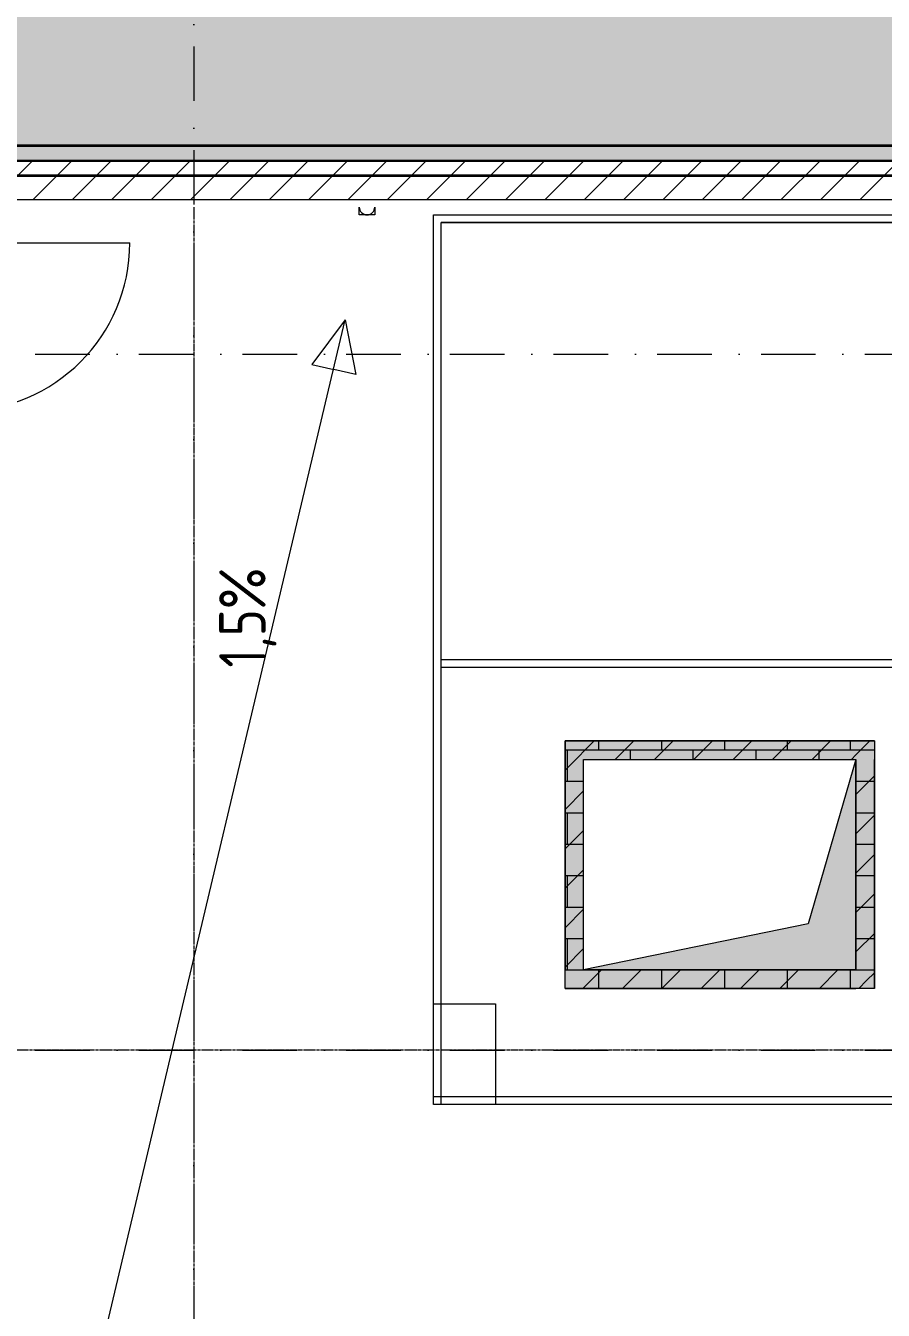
# Model space of a CAD drawing. Header units: millimetres. Extents: x 1499747 to 4230374, y -28481 to 441852.
# Drawn here: x 2641924 to 2647468, y 184475 to 192778 of the extents above; entities that cross this region are included whole.
import ezdxf
from ezdxf.xclip import XClip

# ---------------------------------------------------------------- set-up
doc = ezdxf.new("R2010")
doc.units = ezdxf.units.MM
doc.header["$MEASUREMENT"] = 0
doc.header["$XCLIPFRAME"] = 0
for name, pattern in [('CENTER2', [28.575, 19.05, -3.175, 3.175, -3.175]), ('Dot & Dashed', [670.277762, 352.777767, -176.388884, 0, -141.111112]), ('Штрихпунктирная', [670.277762, 352.777767, -176.388884, 0, -141.111112])]:
    doc.linetypes.add(name, pattern=pattern)
for name, color, linetype, lineweight in [('13 этаж_25_АР 06.03 custom_70_12 этаж_13_Интерьер - Мебель_Ном._пера__153_Ном._пера__153', 153, 'Continuous', 18), ('13 этаж_25_АР 06.03 custom_70_12 этаж_13_Интерьер - Мебель_Ном._пера__5_Ном._пера__5', 5, 'Continuous', 18), ('13 этаж_25_АР 06.03 custom_70_12 этаж_13_Интерьер - Мебель_Ном._пера__8_Ном._пера__8', 8, 'Continuous', 18), ('13 этаж_25_АР 06.03 custom_70_13-ось_Ном._пера__7_Ном._пера__7', 7, 'Continuous', 18), ('13 этаж_25_АР 06.03 custom_70__8 hatch_Ном._пера__8_Ном._пера__8', 8, 'Continuous', 18), ('13 этаж_25_АР 06.03 custom_70__Оси_Ном._пера__8_Ном._пера__8', 8, 'Continuous', 18), ('13 этаж_25_АР 06.03 custom_70_Зина_Ном._пера__7_Ном._пера__7', 7, 'Continuous', 18), ('13 этаж_25_АР 06.03 custom_70_мет. конструкции_Ном._пера__5_Ном._пера__5', 5, 'Continuous', 18), ('13 этаж_25_АР 06.03 custom_70_Подложк_Ном._пера__1_Ном._пера__1', 1, 'Continuous', 18), ('13 этаж_25_АР 06.03 custom_70_Подложк_Ном._пера__8_Ном._пера__8', 8, 'Continuous', 18), ('13 этаж_25_АР 06.03 custom_70_Стойки_Ном._пера__7_Ном._пера__7', 7, 'Continuous', 18), ('13 этаж_25_АР 06.03 custom_70_Шахты 101_Ном._пера__14_Ном._пера__7', 7, 'Continuous', 18), ('13 этаж_25_АР 06.03 custom_70_Шахты 101_Ном._пера__7_Ном._пера__7', 7, 'Continuous', 18), ('13 этаж_25_АР 06.03 custom_70_Шахты_Ном._пера__7_Ном._пера__7', 7, 'Continuous', 18), ('13 этаж_25_Двери Archicad_Ном._пера__3_Ном._пера__30', 30, 'Continuous', 18), ('13 этаж_25_Конструктив - Перекрытия_Ном._пера__1_Ном._пера__7', 7, 'Continuous', 18), ('13 этаж_25_Конструктив - Стены Ненесущие Газоблок_Ном._пера__169_Ном._пера__83', 83, 'Continuous', 18), ('13 этаж_25_Конструктив - Стены Ненесущие Газоблок_Ном._пера__47_Ном._пера__7', 7, 'Continuous', 18), ('13 этаж_25_Конструктив - Стены Ненесущие Газоблок_Ном._пера__74_Ном._пера__255', 255, 'Continuous', 18), ('13 этаж_25_Парапет_Ном._пера__102_Ном._пера__9', 9, 'Continuous', 18), ('13 этаж_25_Парапет_Ном._пера__20_Ном._пера__1', 1, 'Continuous', 18), ('13 этаж_25_Элемент Модели - Оси_Ном._пера__2_Ном._пера__8', 8, 'Continuous', 18), ('Кабель 2х6 mm', 150, 'Continuous', 30)]:
    doc.layers.add(name, color=color, linetype=linetype, lineweight=lineweight)
doc.layers.add('Чертеж и Рисунок', color=7, linetype='Continuous')
doc.styles.add('СГЕНЕРИР_СТИЛЬ_3', font='isocpeur.ttf', dxfattribs={"width": 0.8})
pattern_1 = [(45, (1162404.69, 34264.05), (-127.2792, 127.2792), [])]

# ---------------------------------------------------------------- blocks, each defined once
blk = doc.blocks.new('Чертеж_4_25', base_point=(1186000, 29700))
at = {"layer": '13 этаж_25_АР 06.03 custom_70__8 hatch_Ном._пера__8_Ном._пера__8', "linetype": 'Continuous', "true_color": 0xc7c8ca}
blk.add_hatch(color=9, dxfattribs=at).paths.add_polyline_path([(1190184.7, 42344.1), (1189877.3, 41282), (1188424.7, 40984.1), (1190184.7, 40984.1)])
at = {"layer": '13 этаж_25_АР 06.03 custom_70_Шахты_Ном._пера__7_Ном._пера__7', "linetype": 'Continuous', "true_color": 0xc7c8ca}
h = blk.add_hatch(dxfattribs=at)
h.set_pattern_fill('AR_B816_0046_0019', color=9, style=0, pattern_type=2)
h.set_pattern_definition([(0, (1023281.01, -133771.58), (0, 203.2), []), (90, (1023281.01, -133771.58), (-203.2, 203.2), [203.2, -203.2])])
h.paths.add_polyline_path([(1188304.7, 40864.1), (1190304.7, 40864.1), (1190304.7, 42464.1), (1188304.7, 42464.1)])
h.paths.add_polyline_path([(1188424.7, 40984.1), (1188424.7, 42344.1), (1190184.7, 42344.1), (1190184.7, 40984.1)], flags=0)
at = {"layer": '13 этаж_25_Конструктив - Стены Ненесущие Газоблок_Ном._пера__169_Ном._пера__83', "linetype": 'Continuous', "true_color": 0xc7c8ca}
h = blk.add_hatch(dxfattribs=at)
h.set_pattern_fill('БЛОКИ_БЕТОННЫЕ_ЭФФЕКТИВН_72', color=9, style=0, pattern_type=2)
h.set_pattern_definition(pattern_1)
h.paths.add_polyline_path([(1199454.5, 46214.1), (1184404.7, 46214.1), (1184404.7, 45964.1), (1199454.5, 45964.1)])
h = blk.add_hatch(dxfattribs=at)
h.set_pattern_fill('БЛОКИ_БЕТОННЫЕ_ЭФФЕКТИВН_72', color=9, style=0, pattern_type=2)
h.set_pattern_definition(pattern_1)
h.paths.add_polyline_path([(1188304.7, 42344.1), (1188424.7, 42344.1), (1188304.7, 42464.1)])
h = blk.add_hatch(dxfattribs=at)
h.set_pattern_fill('БЛОКИ_БЕТОННЫЕ_ЭФФЕКТИВН_72', color=9, style=0, pattern_type=2)
h.set_pattern_definition(pattern_1)
h.paths.add_polyline_path([(1188304.7, 42464.1), (1188424.7, 42344.1), (1188424.7, 42464.1)])
h = blk.add_hatch(dxfattribs=at)
h.set_pattern_fill('БЛОКИ_БЕТОННЫЕ_ЭФФЕКТИВН_72', color=9, style=0, pattern_type=2)
h.set_pattern_definition(pattern_1)
h.paths.add_polyline_path([(1190184.7, 42464.1), (1188424.7, 42464.1), (1188424.7, 42344.1), (1190184.7, 42344.1)])
at = {"layer": '13 этаж_25_Конструктив - Стены Ненесущие Газоблок_Ном._пера__169_Ном._пера__83', "linetype": 'Continuous'}
h = blk.add_hatch(dxfattribs=at)
h.set_pattern_fill('БЛОКИ_БЕТОННЫЕ_ЭФФЕКТИВН_72', color=256, style=0, pattern_type=2)
h.set_pattern_definition(pattern_1)
h.paths.add_polyline_path([(1190184.7, 42344.1), (1190304.7, 42344.1), (1190304.7, 42464.1)])
at = {"layer": '13 этаж_25_Конструктив - Стены Ненесущие Газоблок_Ном._пера__169_Ном._пера__83', "linetype": 'Continuous', "true_color": 0xc7c8ca}
h = blk.add_hatch(dxfattribs=at)
h.set_pattern_fill('БЛОКИ_БЕТОННЫЕ_ЭФФЕКТИВН_72', color=9, style=0, pattern_type=2)
h.set_pattern_definition(pattern_1)
h.paths.add_polyline_path([(1190184.7, 42464.1), (1190184.7, 42344.1), (1190304.7, 42464.1)])
h = blk.add_hatch(dxfattribs=at)
h.set_pattern_fill('БЛОКИ_БЕТОННЫЕ_ЭФФЕКТИВН_72', color=9, style=0, pattern_type=2)
h.set_pattern_definition(pattern_1)
h.paths.add_polyline_path([(1188304.7, 42344.1), (1188304.7, 40984.1), (1188424.7, 40984.1), (1188424.7, 42344.1)])
h = blk.add_hatch(dxfattribs=at)
h.set_pattern_fill('БЛОКИ_БЕТОННЫЕ_ЭФФЕКТИВН_72', color=9, style=0, pattern_type=2)
h.set_pattern_definition(pattern_1)
h.paths.add_polyline_path([(1190304.7, 40984.1), (1190304.7, 42344.1), (1190184.7, 42344.1), (1190184.7, 40984.1)])
at = {"layer": '13 этаж_25_Конструктив - Стены Ненесущие Газоблок_Ном._пера__169_Ном._пера__83', "linetype": 'Continuous'}
h = blk.add_hatch(dxfattribs=at)
h.set_pattern_fill('БЛОКИ_БЕТОННЫЕ_ЭФФЕКТИВН_72', color=256, style=0, pattern_type=2)
h.set_pattern_definition(pattern_1)
h.paths.add_polyline_path([(1188424.7, 40984.1), (1188304.7, 40984.1), (1188304.7, 40864.1)])
at = {"layer": '13 этаж_25_Конструктив - Стены Ненесущие Газоблок_Ном._пера__169_Ном._пера__83', "linetype": 'Continuous', "true_color": 0xc7c8ca}
h = blk.add_hatch(dxfattribs=at)
h.set_pattern_fill('БЛОКИ_БЕТОННЫЕ_ЭФФЕКТИВН_72', color=9, style=0, pattern_type=2)
h.set_pattern_definition(pattern_1)
h.paths.add_polyline_path([(1188424.7, 40984.1), (1188304.7, 40864.1), (1188424.7, 40864.1)])
h = blk.add_hatch(dxfattribs=at)
h.set_pattern_fill('БЛОКИ_БЕТОННЫЕ_ЭФФЕКТИВН_72', color=9, style=0, pattern_type=2)
h.set_pattern_definition(pattern_1)
h.paths.add_polyline_path([(1188424.7, 40864.1), (1190184.7, 40864.1), (1190184.7, 40984.1), (1188424.7, 40984.1)])
h = blk.add_hatch(dxfattribs=at)
h.set_pattern_fill('БЛОКИ_БЕТОННЫЕ_ЭФФЕКТИВН_72', color=9, style=0, pattern_type=2)
h.set_pattern_definition(pattern_1)
h.paths.add_polyline_path([(1190184.7, 40984.1), (1190184.7, 40864.1), (1190304.7, 40864.1)])
h = blk.add_hatch(dxfattribs=at)
h.set_pattern_fill('БЛОКИ_БЕТОННЫЕ_ЭФФЕКТИВН_72', color=9, style=0, pattern_type=2)
h.set_pattern_definition(pattern_1)
h.paths.add_polyline_path([(1190304.7, 40984.1), (1190184.7, 40984.1), (1190304.7, 40864.1)])
at = {"layer": '13 этаж_25_Конструктив - Стены Ненесущие Газоблок_Ном._пера__74_Ном._пера__255', "linetype": 'Continuous', "true_color": 0xc7c8ca}
for points in [[(1188304.7, 42344.1), (1188424.7, 42344.1), (1188304.7, 42464.1)], [(1188304.7, 42464.1), (1188424.7, 42344.1), (1188424.7, 42464.1)], [(1190184.7, 42464.1), (1188424.7, 42464.1), (1188424.7, 42344.1), (1190184.7, 42344.1)], [(1190184.7, 42344.1), (1190304.7, 42344.1), (1190304.7, 42464.1)], [(1190184.7, 42464.1), (1190184.7, 42344.1), (1190304.7, 42464.1)], [(1188304.7, 42344.1), (1188304.7, 40984.1), (1188424.7, 40984.1), (1188424.7, 42344.1)], [(1190304.7, 40984.1), (1190304.7, 42344.1), (1190184.7, 42344.1), (1190184.7, 40984.1)], [(1188424.7, 40984.1), (1188304.7, 40984.1), (1188304.7, 40864.1)], [(1188424.7, 40984.1), (1188304.7, 40864.1), (1188424.7, 40864.1)], [(1188424.7, 40864.1), (1190184.7, 40864.1), (1190184.7, 40984.1), (1188424.7, 40984.1)], [(1190184.7, 40984.1), (1190184.7, 40864.1), (1190304.7, 40864.1)], [(1190304.7, 40984.1), (1190184.7, 40984.1), (1190304.7, 40864.1)]]:
    blk.add_hatch(color=9, dxfattribs=at).paths.add_polyline_path(points)
at = {"layer": '13 этаж_25_Парапет_Ном._пера__102_Ном._пера__9', "linetype": 'Continuous', "true_color": 0xc7c8ca}
for points in [[(1181364.6, 46214.1), (1185903.5, 46214.1), (1185903.5, 47714.1), (1181364.6, 47714.1)], [(1185903.5, 47714.1), (1185903.5, 46214.1), (1214604.6, 46214.1), (1214604.6, 47714.1)]]:
    blk.add_hatch(color=9, dxfattribs=at).paths.add_polyline_path(points)
at = {"layer": '13 этаж_25_АР 06.03 custom_70_12 этаж_13_Интерьер - Мебель_Ном._пера__153_Ном._пера__153', "color": 9, "linetype": 'Continuous', "true_color": 0xc7c8ca, "flags": 128}
blk.add_lwpolyline([(1187454.7, 40764.1), (1187854.7, 40764.1), (1187854.7, 40114.1), (1187454.7, 40114.1)], close=True, dxfattribs=at)
at = {"layer": '13 этаж_25_АР 06.03 custom_70_12 этаж_13_Интерьер - Мебель_Ном._пера__5_Ном._пера__5', "color": 9, "linetype": 'Continuous', "true_color": 0xc7c8ca, "flags": 128}
blk.add_lwpolyline([(1187504.7, 42939.1), (1187504.7, 45814.1)], dxfattribs=at)
at = {"layer": '13 этаж_25_АР 06.03 custom_70_12 этаж_13_Интерьер - Мебель_Ном._пера__8_Ном._пера__8', "color": 9, "linetype": 'Continuous', "true_color": 0xc7c8ca, "flags": 128}
blk.add_lwpolyline([(1187454.7, 40764.1), (1187854.7, 40764.1), (1187854.7, 40114.1), (1187454.7, 40114.1)], close=True, dxfattribs=at)
at = {"layer": '13 этаж_25_АР 06.03 custom_70__Оси_Ном._пера__8_Ном._пера__8', "color": 9, "linetype": 'CENTER2', "true_color": 0xc7c8ca}
for p, q in [((1185904.7, 45914.1), (1185904.7, 30214.1)), ((1200719.9, 40464.1), (1169819.7, 40464.1))]:
    blk.add_line(p, q, dxfattribs=at)
at = {"layer": '13 этаж_25_АР 06.03 custom_70_Зина_Ном._пера__7_Ном._пера__7', "color": 9, "linetype": 'Continuous', "true_color": 0xc7c8ca}
for p, q in [((1186883, 45185.7), (1186667.1, 44897.7)), ((1186883, 45185.7), (1186952.7, 44832.5)), ((1186667.1, 44897.7), (1186809.9, 44865.1)), ((1186952.7, 44832.5), (1186809.9, 44865.1))]:
    blk.add_line(p, q, dxfattribs=at)
at = {"layer": '13 этаж_25_АР 06.03 custom_70_мет. конструкции_Ном._пера__5_Ном._пера__5', "color": 9, "linetype": 'Continuous', "true_color": 0xc7c8ca, "flags": 128}
for points in [[(1187454.7, 40714.1), (1187454.7, 45864.1)], [(1187454.7, 45864.1), (1190654.7, 45864.1)], [(1187504.7, 42989.1), (1190654.7, 42989.1), (1190654.7, 42939.1), (1187504.7, 42939.1)], [(1187504.7, 40164.1), (1187504.7, 42939.1)], [(1187454.7, 40114.1), (1187454.7, 40714.1)], [(1187504.7, 40114.1), (1187504.7, 40714.1)], [(1190654.7, 40164.1), (1187454.7, 40164.1)], [(1190654.7, 40114.1), (1187454.7, 40114.1)]]:
    blk.add_lwpolyline(points, dxfattribs=at)
blk.add_lwpolyline([(1190654.7, 45814.1), (1187504.7, 45814.1)], close=True, dxfattribs=at)
at = {"layer": '13 этаж_25_АР 06.03 custom_70_Подложк_Ном._пера__1_Ном._пера__1', "color": 9, "linetype": 'Continuous', "true_color": 0xc7c8ca}
blk.add_arc((1187024.7, 45914.1), 50, 180, 0, dxfattribs=at)
at = {"layer": '13 этаж_25_АР 06.03 custom_70_Подложк_Ном._пера__8_Ном._пера__8', "color": 9, "linetype": 'Continuous', "true_color": 0xc7c8ca, "flags": 128}
blk.add_lwpolyline([(1187074.7, 45914.1), (1187074.7, 45864.1), (1186974.7, 45864.1), (1186974.7, 45914.1)], dxfattribs=at)
at = {"layer": '13 этаж_25_АР 06.03 custom_70_Стойки_Ном._пера__7_Ном._пера__7', "color": 9, "linetype": 'Continuous', "true_color": 0xc7c8ca, "flags": 128}
blk.add_lwpolyline([(1185324.7, 38609.1), (1186883, 45185.7)], dxfattribs=at)
at = {"layer": '13 этаж_25_АР 06.03 custom_70_Шахты 101_Ном._пера__14_Ном._пера__7', "color": 9, "linetype": 'Continuous', "true_color": 0xc7c8ca, "flags": 128}
blk.add_lwpolyline([(1188424.7, 40984.1), (1190184.7, 40984.1), (1190184.7, 42344.1), (1189877.3, 41282)], close=True, dxfattribs=at)
at = {"layer": '13 этаж_25_АР 06.03 custom_70_Шахты 101_Ном._пера__7_Ном._пера__7', "color": 9, "linetype": 'Continuous', "true_color": 0xc7c8ca, "flags": 128}
blk.add_lwpolyline([(1188424.7, 40984.1), (1188424.7, 42344.1), (1190184.7, 42344.1)], dxfattribs=at)
at = {"layer": '13 этаж_25_АР 06.03 custom_70_Шахты_Ном._пера__7_Ном._пера__7', "color": 9, "linetype": 'Continuous', "true_color": 0xc7c8ca, "flags": 128}
for points in [[(1188304.7, 40864.1), (1188304.7, 42464.1), (1190304.7, 42464.1), (1190304.7, 40864.1)], [(1188424.7, 40984.1), (1188424.7, 42344.1), (1190184.7, 42344.1), (1190184.7, 40984.1)]]:
    blk.add_lwpolyline(points, close=True, dxfattribs=at)
at = {"layer": '13 этаж_25_Двери Archicad_Ном._пера__3_Ном._пера__30', "color": 9, "linetype": 'Continuous', "true_color": 0xc7c8ca}
blk.add_line((1184404.7, 45682.1), (1185490.7, 45682.1), dxfattribs=at)
blk.add_arc((1184404.7, 45682.1), 1086, 270, 360, dxfattribs=at)
at = {"layer": '13 этаж_25_Конструктив - Перекрытия_Ном._пера__1_Ном._пера__7', "linetype": 'Continuous', "flags": 128}
blk.add_lwpolyline([(1169569.7, 32064.1), (1169569.7, 47364.1), (1181404.7, 47364.1), (1181404.7, 46214.1), (1199704.5, 46214.1), (1199704.5, 29914), (1190354.6, 29914), (1180954.5, 29914), (1180954.5, 32064.1)], close=True, dxfattribs=at)
at = {"layer": '13 этаж_25_Конструктив - Стены Ненесущие Газоблок_Ном._пера__47_Ном._пера__7', "color": 9, "linetype": 'Continuous', "true_color": 0xc7c8ca, "flags": 128}
for points in [[(1199704.5, 46214.1), (1184404.7, 46214.1)], [(1184404.7, 45964.1), (1199454.5, 45964.1)], [(1188304.7, 42464.1), (1188304.7, 42344.1)], [(1190304.7, 42464.1), (1188304.7, 42464.1)], [(1190304.7, 42464.1), (1190304.7, 42344.1)], [(1188304.7, 42344.1), (1188304.7, 40984.1)], [(1188424.7, 42344.1), (1190184.7, 42344.1)], [(1188424.7, 40984.1), (1188424.7, 42344.1)], [(1190184.7, 42344.1), (1190184.7, 40984.1)], [(1190304.7, 40864.1), (1190304.7, 42344.1)], [(1188304.7, 40864.1), (1188304.7, 40984.1)], [(1190184.7, 40984.1), (1188424.7, 40984.1)], [(1188304.7, 40864.1), (1190184.7, 40864.1)], [(1190304.7, 40864.1), (1190184.7, 40864.1)]]:
    blk.add_lwpolyline(points, dxfattribs=at)
at = {"layer": '13 этаж_25_Парапет_Ном._пера__20_Ном._пера__1', "color": 9, "linetype": 'Dot & Dashed', "true_color": 0xc7c8ca}
for p, q in [((1180951.9, 46214.1), (1185904.7, 46214.1)), ((1185903.5, 46214.1), (1214604.6, 46214.1))]:
    blk.add_line(p, q, dxfattribs=at)
at = {"layer": '13 этаж_25_Парапет_Ном._пера__20_Ном._пера__1', "color": 9, "linetype": 'Continuous', "true_color": 0xc7c8ca}
for q in [(1181364.6, 46214.1), (1214604.6, 46214.1)]:
    blk.add_line((1185903.5, 46214.1), q, dxfattribs=at)
at = {"layer": '13 этаж_25_Элемент Модели - Оси_Ном._пера__2_Ном._пера__8', "linetype": 'Штрихпунктирная'}
for p, q in [((1185904.7, 48964.1), (1185904.7, 14064.1)), ((1159404.7, 45964.1), (1216204.7, 45964.1)), ((1159404.7, 44964.1), (1216204.7, 44964.1)), ((1159404.7, 40464.1), (1216204.7, 40464.1))]:
    blk.add_line(p, q, dxfattribs=at)
at = {"layer": '13 этаж_25_АР 06.03 custom_70_13-ось_Ном._пера__7_Ном._пера__7', "color": 9, "linetype": 'Continuous', "true_color": 0xc7c8ca, "insert": (1186438.6, 42938), "char_height": 300, "attachment_point": 7, "rotation": 90, "style": 'СГЕНЕРИР_СТИЛЬ_3'}
blk.add_mtext('\\A1;{\\pql;\\fISOCPEUR|b0|i0|c204|p0;\\W0.800000;1,5%}', dxfattribs=at)

msp = doc.modelspace()

# ---------------------------------------------------------------- block references
at = {"layer": 'Чертеж и Рисунок', "linetype": 'Continuous'}
ref = msp.add_blockref('Чертеж_4_25', (2643105.69495, 175391.14665), dxfattribs=at)
XClip(ref).set_block_clipping_path([(1144000, 0), (1228000, 59400.0000000006)])

# ---------------------------------------------------------------- next in the draw order: linework, layer by layer
at = {"layer": 'Кабель 2х6 mm', "lineweight": 35}
for points in [[(2638072.60662, 193800.59822), (2638072.60662, 193160.87882), (2638715.04464, 193160.87882), (2638715.04464, 191903.78777), (2653109.76177, 191906.67025), (2653109.76177, 190863.422), (2652960.24166, 190863.422)], [(2652960.24166, 190824.30863), (2653234.65628, 190824.30863), (2653230.87205, 192000.32885), (2638840.02622, 192000.32885), (2638840.02622, 193285.83764), (2638181.06888, 193285.83764), (2638181.06888, 193800.59822)], [(2652960.24166, 190889.83814), (2653005.46655, 190889.83814), (2653005.46655, 191807.93275), (2638566.53294, 191807.93275), (2638566.53294, 193055.22901), (2631327.8609, 193055.22901), (2631327.8609, 193403.86574)]]:
    msp.add_lwpolyline(points, dxfattribs=at)

doc.saveas('drawing.dxf')
